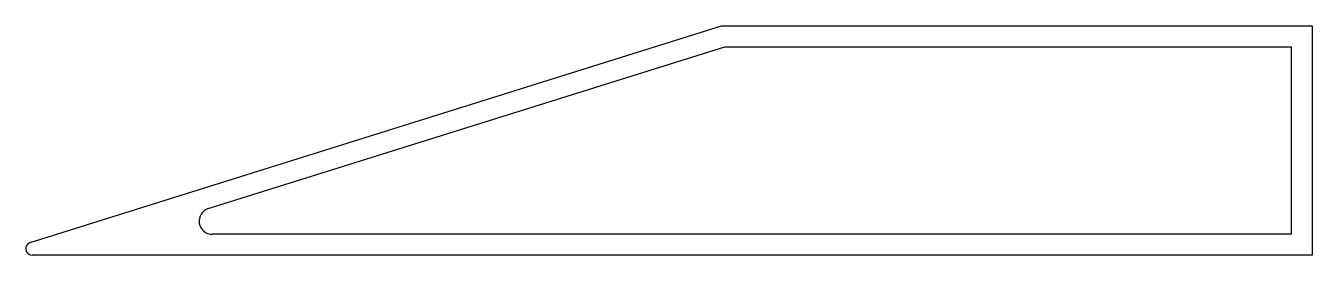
# Model space of a CAD drawing. Extents: x 914.4 to 1012.4, y 2453.5 to 2471.
import ezdxf

# ---------------------------------------------------------------- set-up
doc = ezdxf.new("R2010")
doc.units = 0
doc.layers.add('ANA', color=220, linetype='CONTINUOUS')

msp = doc.modelspace()

# ---------------------------------------------------------------- linework, layer by layer
at = {"layer": 'ANA', "color": 0}
for p, q in [((914.7, 2454.483), (967.357, 2471.008)), ((967.357, 2471.008), (1012.357, 2471.008)), ((1012.357, 2471.008), (1012.357, 2453.508)), ((928.262, 2457.062), (967.602, 2469.408)), ((967.602, 2469.408), (1010.757, 2469.408)), ((1010.757, 2469.408), (1010.757, 2455.108)), ((1010.757, 2455.108), (928.562, 2455.108)), ((1012.357, 2453.508), (914.857, 2453.508))]:
    msp.add_line(p, q, dxfattribs=at)
for centre, radius, start in [((928.562, 2456.108), 1, 107.42336), ((914.857, 2454.008), 0.5, 108.27264)]:
    msp.add_arc(centre, radius, start, 270, dxfattribs=at)

doc.saveas('drawing.dxf')
